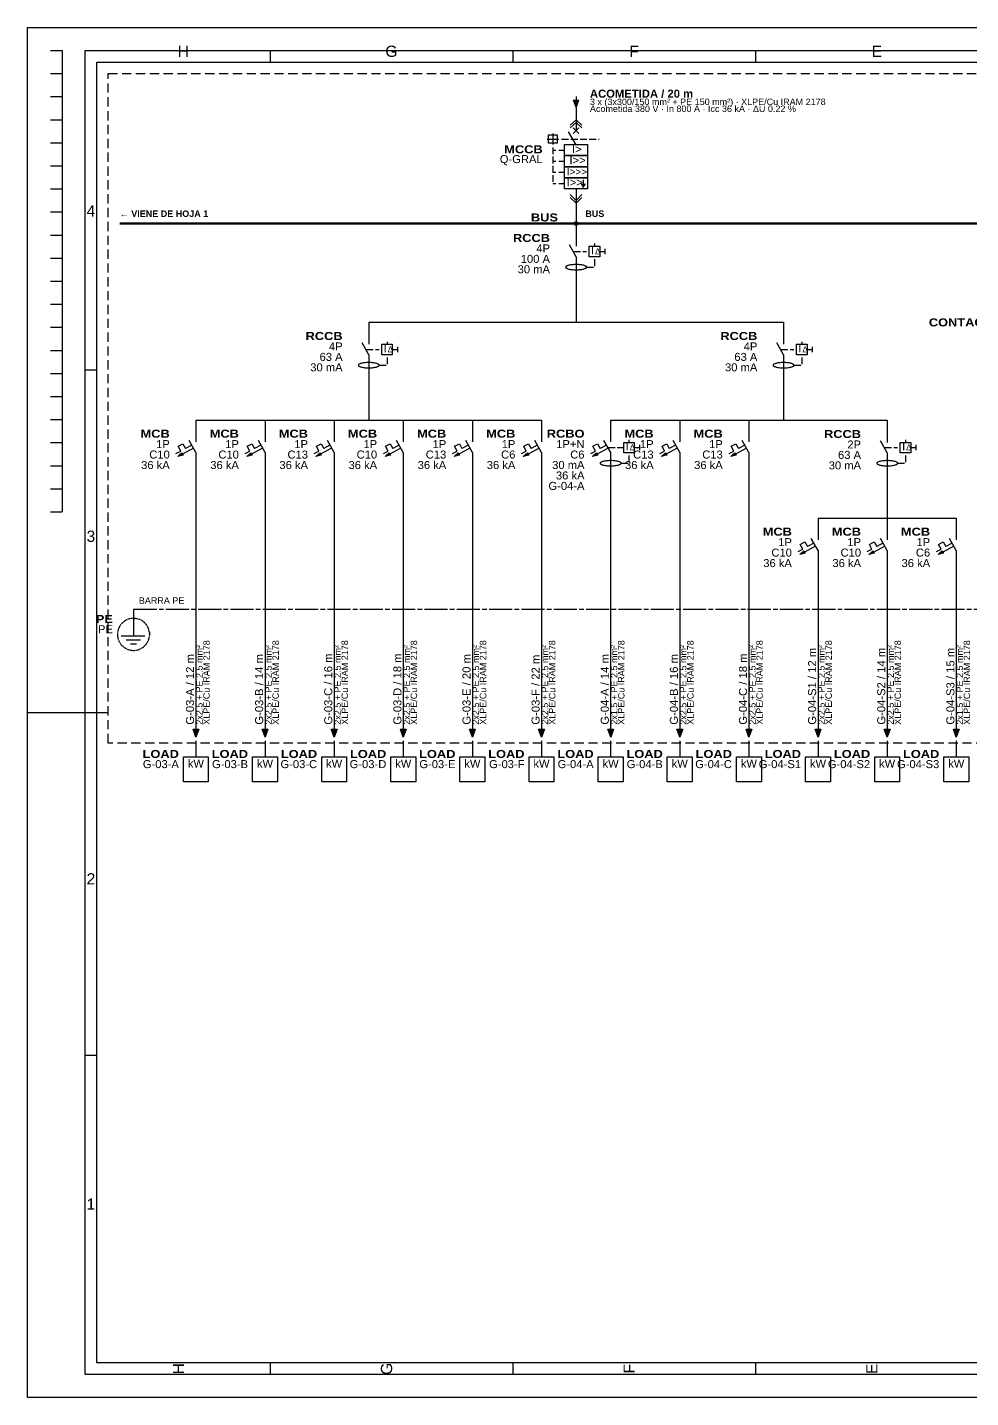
# Model space of a CAD drawing. Header units: millimetres. Extents: x 0 to 869, y 0 to 594.
# Drawn here: x 0 to 409, y 0 to 594 of the extents above; entities that cross this region are included whole.
import ezdxf
from ezdxf.enums import TextEntityAlignment as Align

# ---------------------------------------------------------------- set-up
doc = ezdxf.new("R2010")
doc.units = ezdxf.units.MM
for name, pattern in [('SVG_3_1', [4, 3, -1]), ('SVG_DASH_1', [13.999999, 9.999999, -1, 2, -1]), ('SVG_DASH_2', [5.999999, 4, -2])]:
    doc.linetypes.add(name, pattern=pattern)
for name, color, linetype in [('291-A-LAMINA', 8, 'Continuous'), ('291-E-DIAGRAMA', 5, 'Continuous'), ('291-E-TEXTOS', 7, 'Continuous')]:
    doc.layers.add(name, color=color, linetype=linetype)
doc.styles.add('ARIAL', font='arial.ttf')
doc.styles.add('ARIAL_BLACK', font='ariblk.ttf')
doc.styles.add('ARIAL_BOLD', font='arialbd.ttf')

# ---------------------------------------------------------------- blocks, each defined once
blk = doc.blocks.new('LV_CABLE_ARROW_IN')
at = {"layer": '291-E-DIAGRAMA', "lineweight": 25, "true_color": 0xff0000}
blk.add_line((0, 0), (0, -1.559), dxfattribs=at)
at = {"layer": '291-E-DIAGRAMA', "lineweight": 18, "true_color": 0xff0000}
blk.add_lwpolyline([(-1.25, -1.559), (1.25, -1.559), (0, -5)], close=True, dxfattribs=at)
at = {"layer": '291-E-DIAGRAMA', "true_color": 0xff0000}
blk.add_solid([(-1.25, -1.559), (1.25, -1.559), (0, -5)], dxfattribs=at)
at = {"layer": '291-E-TEXTOS', "true_color": 0x008800, "style": 'ARIAL'}
blk.add_attdef('TAG', text='', height=3.47, dxfattribs=at).set_placement((-3.235, -3.971), align=Align.RIGHT)
blk = doc.blocks.new('LV_MCCB_BASIC')
at = {"layer": '291-E-DIAGRAMA', "lineweight": 25, "true_color": 0x0000ff}
for p, q in [((0, 0), (0, -4.8)), ((-0.025, -10.871), (-3.23, -5.308)), ((1.225, -6), (-1.275, -3.6)), ((-1.275, -6), (1.225, -3.6)), ((-12.525, -8.419), (-7.525, -8.419)), ((-10.049, -6), (-10.049, -10.8)), ((-10.025, -13.219), (-8.775, -13.219)), ((-7.525, -13.219), (-5.025, -13.219)), ((-10.025, -18.019), (-8.775, -18.019)), ((-10.025, -22.819), (-8.775, -22.819)), ((-7.525, -18.019), (-5.025, -18.019)), ((-7.525, -22.819), (-5.025, -22.819)), ((-10.025, -27.619), (-8.775, -27.619)), ((-7.525, -27.619), (-5.025, -27.619)), ((2.167, -27.901), (4.034, -27.901)), ((2.475, -28.513), (3.725, -28.513)), ((2.784, -29.125), (3.417, -29.125)), ((3.088, -26.104), (3.088, -27.911)), ((0, -30), (0, -35))]:
    blk.add_line(p, q, dxfattribs=at)
at = {"layer": '291-E-DIAGRAMA', "linetype": 'SVG_3_1', "lineweight": 25, "true_color": 0x0000ff}
for p, q in [((-6.275, -8.419), (9.975, -8.419)), ((-10.025, -12), (-10.025, -27.6))]:
    blk.add_line(p, q, dxfattribs=at)
at = {"layer": '291-E-DIAGRAMA', "lineweight": 25, "true_color": 0x0000ff}
for points in [[(-2.525, -2.4), (0, 0), (2.475, -2.4)], [(-2.525, -3.6), (-0.025, -1.2), (2.475, -3.6)], [(-2.525, -32.5), (0, -35), (2.475, -32.5)], [(-2.525, -33.75), (-0.025, -36.25), (2.475, -33.75)]]:
    blk.add_lwpolyline(points, dxfattribs=at)
for points in [[(-11.907, -6.607), (-8.157, -6.607), (-8.157, -10.207), (-11.907, -10.207)], [(-5.025, -10.8), (4.975, -10.8), (4.975, -15.6), (-5.025, -15.6)], [(-5.025, -15.6), (4.975, -15.6), (4.975, -20.4), (-5.025, -20.4)], [(-5.025, -20.4), (4.975, -20.4), (4.975, -25.2), (-5.025, -25.2)], [(-5.025, -25.2), (4.975, -25.2), (4.975, -30), (-5.025, -30)]]:
    blk.add_lwpolyline(points, close=True, dxfattribs=at)
at = {"layer": '291-E-TEXTOS', "color": 7, "style": 'ARIAL_BLACK'}
blk.add_text('MCCB', height=3.47, dxfattribs=at).set_placement((-14.461, -14.588), align=Align.RIGHT)
at = {"layer": '291-E-TEXTOS', "true_color": 0x0000ff, "style": 'ARIAL'}
for s, height, p in [('I>', 3.47, (-1.73, -14.499)), ('I>>', 3.47, (-2.863, -19.299)), ('I>>>', 3.088, (-3.995, -24.099)), ('I>>', 3.47, (-4.113, -28.899))]:
    blk.add_text(s, height=height, dxfattribs=at).set_placement(p)
at = {"layer": '291-E-TEXTOS', "true_color": 0x008800, "style": 'ARIAL'}
blk.add_attdef('TAG', text='', height=3.47, dxfattribs=at).set_placement((-14.461, -18.824), align=Align.RIGHT)
blk = doc.blocks.new('LV_BUSBAR_NODE')
at = {"layer": '291-E-DIAGRAMA', "true_color": 0x0000ff}
blk.add_hatch(color=256, dxfattribs=at).paths.add_polyline_path([(0.78, -0.78), (0.78, -0.89), (0.76, -0.99), (0.72, -1.09), (0.68, -1.18), (0.62, -1.26), (0.55, -1.34), (0.48, -1.4), (0.39, -1.46), (0.3, -1.51), (0.21, -1.54), (0.11, -1.56), (0, -1.57), (-0.11, -1.56), (-0.21, -1.54), (-0.3, -1.51), (-0.39, -1.46), (-0.48, -1.4), (-0.55, -1.34), (-0.62, -1.26), (-0.68, -1.18), (-0.72, -1.09), (-0.76, -0.99), (-0.78, -0.89), (-0.78, -0.78), (-0.78, -0.68), (-0.76, -0.58), (-0.72, -0.48), (-0.68, -0.39), (-0.62, -0.31), (-0.55, -0.23), (-0.48, -0.16), (-0.39, -0.11), (-0.3, -0.06), (-0.21, -0.03), (-0.11, -0.01), (0, 0), (0.11, -0.01), (0.21, -0.03), (0.3, -0.06), (0.39, -0.11), (0.48, -0.16), (0.55, -0.23), (0.62, -0.31), (0.68, -0.39), (0.72, -0.48), (0.76, -0.58), (0.78, -0.68), (0.78, -0.78)])
at = {"layer": '291-E-DIAGRAMA', "lineweight": 50, "true_color": 0x0000ff}
blk.add_line((-5.88, -0.78), (5.88, -0.78), dxfattribs=at)
at = {"layer": '291-E-DIAGRAMA', "lineweight": 25, "true_color": 0x0000ff}
blk.add_line((0, -0.78), (0, -5), dxfattribs=at)
blk.add_lwpolyline([(0.78, -0.78), (0.78, -0.89), (0.76, -0.99), (0.72, -1.09), (0.68, -1.18), (0.62, -1.26), (0.55, -1.34), (0.48, -1.4), (0.39, -1.46), (0.3, -1.51), (0.21, -1.54), (0.11, -1.56), (0, -1.57), (-0.11, -1.56), (-0.21, -1.54), (-0.3, -1.51), (-0.39, -1.46), (-0.48, -1.4), (-0.55, -1.34), (-0.62, -1.26), (-0.68, -1.18), (-0.72, -1.09), (-0.76, -0.99), (-0.78, -0.89), (-0.78, -0.78), (-0.78, -0.68), (-0.76, -0.58), (-0.72, -0.48), (-0.68, -0.39), (-0.62, -0.31), (-0.55, -0.23), (-0.48, -0.16), (-0.39, -0.11), (-0.3, -0.06), (-0.21, -0.03), (-0.11, -0.01), (0, 0), (0.11, -0.01), (0.21, -0.03), (0.3, -0.06), (0.39, -0.11), (0.48, -0.16), (0.55, -0.23), (0.62, -0.31), (0.68, -0.39), (0.72, -0.48), (0.76, -0.58), (0.78, -0.68), (0.78, -0.78)], close=True, dxfattribs=at)
at = {"layer": '291-E-TEXTOS', "color": 7, "style": 'ARIAL_BLACK'}
blk.add_text('BUS', height=3.47, dxfattribs=at).set_placement((-7.84, 0.1), align=Align.RIGHT)
at = {"layer": '291-E-TEXTOS', "true_color": 0x008800, "style": 'ARIAL'}
blk.add_attdef('TAG', text='', height=3.47, dxfattribs=at).set_placement((-7.84, -4.31), align=Align.RIGHT)
blk = doc.blocks.new('LV_RCCB')
at = {"layer": '291-E-DIAGRAMA', "lineweight": 25, "true_color": 0x0000ff}
for p, q in [((0, 0), (0, -5.662)), ((0.039, -10.25), (-2.873, -5.015)), ((7.941, -4.529), (7.941, -5.662)), ((0, -10.191), (0, -32.5)), ((10.23, -7.936), (12.495, -7.936)), ((12.5, -6.794), (12.5, -9.059))]:
    blk.add_line(p, q, dxfattribs=at)
at = {"layer": '291-E-DIAGRAMA', "linetype": 'SVG_3_1', "lineweight": 25, "true_color": 0x0000ff}
for p, q in [((-1.108, -7.936), (4.554, -7.936)), ((7.941, -11.324), (7.941, -14.721)), ((4.554, -14.701), (7.966, -14.701))]:
    blk.add_line(p, q, dxfattribs=at)
at = {"layer": '291-E-DIAGRAMA', "lineweight": 25, "true_color": 0x0000ff}
for points in [[(5.701, -5.662), (10.23, -5.662), (10.23, -10.191), (5.701, -10.191)], [(4.554, -14.721), (4.539, -14.603), (4.451, -14.471), (4.304, -14.353), (4.113, -14.235), (3.863, -14.118), (3.569, -14.015), (3.23, -13.926), (2.863, -13.838), (2.436, -13.765), (1.995, -13.706), (1.525, -13.662), (1.039, -13.618), (0.539, -13.603), (0.025, -13.588), (-0.475, -13.603), (-0.975, -13.618), (-1.461, -13.662), (-1.931, -13.706), (-2.373, -13.765), (-2.799, -13.838), (-3.167, -13.926), (-3.505, -14.015), (-3.799, -14.118), (-4.049, -14.235), (-4.24, -14.353), (-4.387, -14.471), (-4.475, -14.603), (-4.505, -14.721), (-4.475, -14.853), (-4.387, -14.985), (-4.24, -15.103), (-4.049, -15.221), (-3.799, -15.324), (-3.505, -15.426), (-3.167, -15.529), (-2.799, -15.618), (-2.373, -15.691), (-1.931, -15.75), (-1.461, -15.794), (-0.975, -15.824), (-0.475, -15.853), (0.025, -15.853), (0.539, -15.853), (1.039, -15.824), (1.525, -15.794), (1.995, -15.75), (2.436, -15.691), (2.863, -15.618), (3.23, -15.529), (3.569, -15.426), (3.863, -15.324), (4.113, -15.221), (4.304, -15.103), (4.451, -14.985), (4.539, -14.853), (4.554, -14.721)]]:
    blk.add_lwpolyline(points, close=True, dxfattribs=at)
at = {"layer": '291-E-TEXTOS', "color": 7, "style": 'ARIAL_BLACK'}
blk.add_text('RCCB', height=3.47, dxfattribs=at).set_placement((-11.304, -3.794), align=Align.RIGHT)
at = {"layer": '291-E-TEXTOS', "true_color": 0x0000ff, "style": 'ARIAL'}
for s, height, p in [('I', 3.529, (6.466, -9.088)), ('Δ', 2.5, (8.23, -9.088))]:
    blk.add_text(s, height=height, dxfattribs=at).set_placement(p)
at = {"layer": '291-E-TEXTOS', "true_color": 0x008800, "style": 'ARIAL'}
for tag, p in [('POLES', (-11.294, -8.324)), ('RATED_CURRENT', (-11.309, -12.853)), ('SENSITIVITY', (-11.304, -17.382))]:
    blk.add_attdef(tag, text='', height=3.47, dxfattribs=at).set_placement(p, align=Align.RIGHT)
blk = doc.blocks.new('LV_MCB')
at = {"layer": '291-E-DIAGRAMA', "lineweight": 25, "true_color": 0x0000ff}
for p, q in [((0, 0), (0, -5.441)), ((0.02, -10.103), (-2.892, -4.853)), ((-1.069, -8.132), (-5.833, -10.735)), ((-5.642, -6.265), (-4.525, -8.309)), ((-1.804, -6.824), (-4.525, -8.309)), ((0, -10.029), (0, -32.5))]:
    blk.add_line(p, q, dxfattribs=at)
blk.add_lwpolyline([(-8.613, -10.544), (-6.569, -9.426), (-7.686, -7.382), (-5.642, -6.265)], dxfattribs=at)
blk.add_lwpolyline([(-7.877, -11.853), (-6.113, -10.221), (-5.554, -11.25), (-7.877, -11.853)], close=True, dxfattribs=at)
at = {"layer": '291-E-DIAGRAMA', "lineweight": 18, "true_color": 0x0000ff}
for points in [[(-5.554, -11.25), (-7.216, -11.25), (-7.877, -11.853)], [(-6.113, -10.221), (-5.554, -11.25), (-7.216, -11.25)]]:
    blk.add_lwpolyline(points, close=True, dxfattribs=at)
at = {"layer": '291-E-DIAGRAMA', "true_color": 0x0000ff}
for points in [[(-5.554, -11.25), (-7.216, -11.25), (-7.877, -11.853)], [(-6.113, -10.221), (-5.554, -11.25), (-7.216, -11.25)]]:
    blk.add_solid(points, dxfattribs=at)
at = {"layer": '291-E-TEXTOS', "color": 7, "style": 'ARIAL_BLACK'}
blk.add_text('MCB', height=3.47, dxfattribs=at).set_placement((-11.319, -3.632), align=Align.RIGHT)
at = {"layer": '291-E-TEXTOS', "true_color": 0x008800, "style": 'ARIAL'}
for tag, p in [('POLES', (-11.314, -8.162)), ('CURVE_RATING', (-11.304, -12.691)), ('BREAKING_CAPACITY', (-11.314, -17.235))]:
    blk.add_attdef(tag, text='', height=3.47, dxfattribs=at).set_placement(p, align=Align.RIGHT)
blk = doc.blocks.new('LV_RCBO')
at = {"layer": '291-E-DIAGRAMA', "lineweight": 25, "true_color": 0x0000ff}
for p, q in [((0, 0), (0, -5.441)), ((0.02, -10.103), (-2.892, -4.853)), ((7.941, -4.529), (7.941, -5.662)), ((-1.069, -8.132), (-5.833, -10.735)), ((-5.642, -6.265), (-4.525, -8.309)), ((-1.804, -6.824), (-4.525, -8.309)), ((0, -10.029), (0, -32.5)), ((10.23, -7.936), (12.495, -7.936)), ((12.5, -6.794), (12.5, -9.059))]:
    blk.add_line(p, q, dxfattribs=at)
at = {"layer": '291-E-DIAGRAMA', "linetype": 'SVG_3_1', "lineweight": 25, "true_color": 0x0000ff}
for p, q in [((-1.108, -7.936), (5.701, -7.936)), ((7.941, -11.324), (7.941, -14.721)), ((4.554, -14.701), (7.966, -14.701))]:
    blk.add_line(p, q, dxfattribs=at)
at = {"layer": '291-E-DIAGRAMA', "lineweight": 25, "true_color": 0x0000ff}
for points in [[(5.701, -5.662), (10.23, -5.662), (10.23, -10.191), (5.701, -10.191)], [(-7.877, -11.853), (-6.113, -10.221), (-5.554, -11.25), (-7.877, -11.853)], [(4.554, -14.721), (4.539, -14.603), (4.451, -14.471), (4.304, -14.353), (4.113, -14.235), (3.863, -14.118), (3.569, -14.015), (3.23, -13.926), (2.863, -13.838), (2.436, -13.765), (1.995, -13.706), (1.525, -13.662), (1.039, -13.618), (0.539, -13.603), (0.025, -13.588), (-0.475, -13.603), (-0.975, -13.618), (-1.461, -13.662), (-1.931, -13.706), (-2.373, -13.765), (-2.799, -13.838), (-3.167, -13.926), (-3.505, -14.015), (-3.799, -14.118), (-4.049, -14.235), (-4.24, -14.353), (-4.387, -14.471), (-4.475, -14.603), (-4.505, -14.721), (-4.475, -14.853), (-4.387, -14.985), (-4.24, -15.103), (-4.049, -15.221), (-3.799, -15.324), (-3.505, -15.426), (-3.167, -15.529), (-2.799, -15.618), (-2.373, -15.691), (-1.931, -15.75), (-1.461, -15.794), (-0.975, -15.824), (-0.475, -15.853), (0.025, -15.853), (0.539, -15.853), (1.039, -15.824), (1.525, -15.794), (1.995, -15.75), (2.436, -15.691), (2.863, -15.618), (3.23, -15.529), (3.569, -15.426), (3.863, -15.324), (4.113, -15.221), (4.304, -15.103), (4.451, -14.985), (4.539, -14.853), (4.554, -14.721)]]:
    blk.add_lwpolyline(points, close=True, dxfattribs=at)
blk.add_lwpolyline([(-8.613, -10.544), (-6.569, -9.426), (-7.686, -7.382), (-5.642, -6.265)], dxfattribs=at)
at = {"layer": '291-E-DIAGRAMA', "lineweight": 18, "true_color": 0x0000ff}
for points in [[(-5.554, -11.25), (-7.216, -11.25), (-7.877, -11.853)], [(-6.113, -10.221), (-5.554, -11.25), (-7.216, -11.25)]]:
    blk.add_lwpolyline(points, close=True, dxfattribs=at)
at = {"layer": '291-E-DIAGRAMA', "true_color": 0x0000ff}
for points in [[(-5.554, -11.25), (-7.216, -11.25), (-7.877, -11.853)], [(-6.113, -10.221), (-5.554, -11.25), (-7.216, -11.25)]]:
    blk.add_solid(points, dxfattribs=at)
at = {"layer": '291-E-TEXTOS', "color": 7, "style": 'ARIAL_BLACK'}
blk.add_text('RCBO', height=3.47, dxfattribs=at).set_placement((-11.319, -3.632), align=Align.RIGHT)
at = {"layer": '291-E-TEXTOS', "true_color": 0x0000ff, "style": 'ARIAL'}
for s, height, p in [('I', 3.529, (6.466, -9.088)), ('Δ', 2.5, (8.23, -9.088))]:
    blk.add_text(s, height=height, dxfattribs=at).set_placement(p)
at = {"layer": '291-E-TEXTOS', "true_color": 0x008800, "style": 'ARIAL'}
for tag, p in [('POLES', (-11.314, -8.162)), ('CURVE_RATING', (-11.314, -12.691)), ('SENSITIVITY', (-11.314, -17.221)), ('BREAKING_CAPACITY', (-11.314, -21.75)), ('TAG', (-11.314, -26.279))]:
    blk.add_attdef(tag, text='', height=3.47, dxfattribs=at).set_placement(p, align=Align.RIGHT)
blk = doc.blocks.new('LV_CONTACTOR')
at = {"layer": '291-E-DIAGRAMA', "lineweight": 25, "true_color": 0x0000ff}
for p, q in [((0, 0), (0, -3.92)), ((0, -11.77), (-4.41, -4.9)), ((0, -11.77), (0, -15))]:
    blk.add_line(p, q, dxfattribs=at)
blk.add_lwpolyline([(-1.67, -8.28), (-1.51, -8.03), (-1.35, -7.82), (-1.18, -7.67), (-1.01, -7.56), (-0.84, -7.5), (-0.67, -7.48), (-0.51, -7.5), (-0.36, -7.55), (-0.22, -7.65), (-0.09, -7.78), (0.01, -7.94), (0.1, -8.14)], dxfattribs=at)
at = {"layer": '291-E-TEXTOS', "color": 7, "style": 'ARIAL_BLACK'}
blk.add_text('CONTACTOR', height=3.47, dxfattribs=at).set_placement((-6.37, -4.9), align=Align.RIGHT)
at = {"layer": '291-E-TEXTOS', "true_color": 0x008800, "style": 'ARIAL'}
blk.add_attdef('TAG', text='', height=3.47, dxfattribs=at).set_placement((-6.37, -9.31), align=Align.RIGHT)
blk = doc.blocks.new('LV_CABLE_RUN')
at = {"layer": '291-E-DIAGRAMA', "lineweight": 25, "true_color": 0xff0000}
for p, q in [((0, 0), (0, -52.07)), ((0, -57.07), (0, -60.07))]:
    blk.add_line(p, q, dxfattribs=at)
blk.add_lwpolyline([(1.265, -52.07), (0.015, -55.511), (-1.235, -52.07), (1.265, -52.07)], close=True, dxfattribs=at)
at = {"layer": '291-E-DIAGRAMA', "lineweight": 18, "true_color": 0xff0000}
blk.add_lwpolyline([(-1.235, -52.07), (1.265, -52.07), (0.015, -55.511)], close=True, dxfattribs=at)
at = {"layer": '291-E-DIAGRAMA', "true_color": 0xff0000}
blk.add_solid([(-1.235, -52.07), (1.265, -52.07), (0.015, -55.511)], dxfattribs=at)
at = {"layer": '291-E-TEXTOS', "true_color": 0x008800, "style": 'ARIAL'}
for tag, p, height in [('CABLE_INSULATION', (6, -50.07), 2.79), ('CABLE_TAG', (-0.8, -50.07), 3.49), ('CABLE_SPEC', (2.9, -50.07), 2.79)]:
    blk.add_attdef(tag, p, '', height=height, rotation=90, dxfattribs=at)
blk = doc.blocks.new('LV_LOAD_BOX_KW')
at = {"layer": '291-E-DIAGRAMA', "lineweight": 25, "true_color": 0x0000ff}
blk.add_line((0, 0), (0, -3.922), dxfattribs=at)
blk.add_lwpolyline([(-5.392, -3.922), (5.392, -3.922), (5.392, -14.706), (-5.392, -14.706)], close=True, dxfattribs=at)
at = {"layer": '291-E-TEXTOS', "color": 7, "style": 'ARIAL_BLACK'}
blk.add_text('LOAD', height=3.47, dxfattribs=at).set_placement((-7.353, -4.412), align=Align.RIGHT)
at = {"layer": '291-E-TEXTOS', "true_color": 0x0000ff, "style": 'ARIAL'}
blk.add_text('kW', height=3.47, dxfattribs=at).set_placement((0, -8.578), align=Align.CENTER)
at = {"layer": '291-E-TEXTOS', "true_color": 0x008800, "style": 'ARIAL'}
blk.add_attdef('TAG', text='', height=3.47, dxfattribs=at).set_placement((-7.353, -8.824), align=Align.RIGHT)
blk = doc.blocks.new('LV_EARTH_PE')
at = {"layer": '291-E-DIAGRAMA', "lineweight": 25, "true_color": 0x00b82e}
for p, q in [((0, 0), (0, -3.794)), ((-4.721, -5.765), (-4.971, -6)), ((-4.618, -5.662), (-4.662, -5.721)), ((-4.294, -5.412), (-4.559, -5.618)), ((-4.176, -5.324), (-4.235, -5.368)), ((-3.721, -5.015), (-3.779, -5.044)), ((-3.25, -4.735), (-3.309, -4.779)), ((-2.75, -4.5), (-2.809, -4.529)), ((-2.221, -4.309), (-2.294, -4.324)), ((-1.824, -4.191), (-2.162, -4.294)), ((-1.691, -4.162), (-1.765, -4.176)), ((-1.294, -4.074), (-1.632, -4.147)), ((-1.162, -4.044), (-1.221, -4.059)), ((-0.735, -4), (-1.088, -4.029)), ((-0.676, -4.005), (-0.603, -4.005)), ((-0.529, -3.956), (-0.059, -3.956)), ((-0.049, -4.279), (-0.049, -6.574)), ((-0.015, -3.868), (-0.029, -4.206)), ((0.426, -4.005), (0.5, -4.005)), ((0.985, -4.054), (1.044, -4.054)), ((1.588, -4.162), (1.529, -4.147)), ((1.985, -4.265), (1.662, -4.176)), ((2.118, -4.309), (2.059, -4.279)), ((2.515, -4.441), (2.191, -4.338)), ((2.647, -4.5), (2.574, -4.471)), ((3.015, -4.676), (2.706, -4.529)), ((3.147, -4.735), (3.074, -4.706)), ((3.5, -4.941), (3.206, -4.765)), ((3.618, -5), (3.559, -4.971)), ((4.074, -5.324), (4.029, -5.279)), ((4.515, -5.662), (4.456, -5.618)), ((-7.01, -10.647), (-7.01, -11.132)), ((-6.985, -10.5), (-7, -10.574)), ((-6.956, -10.088), (-6.985, -10.441)), ((-6.961, -11.603), (-6.961, -11.676)), ((-6.868, -9.544), (-6.926, -9.882)), ((-6.838, -9.412), (-6.853, -9.471)), ((-6.735, -9.015), (-6.824, -9.338)), ((-6.691, -8.868), (-6.706, -8.941)), ((-6.515, -8.353), (-6.529, -8.412)), ((-6.279, -7.853), (-6.309, -7.912)), ((-6.029, -7.368), (-6.059, -7.426)), ((-5.721, -6.897), (-5.765, -6.956)), ((-5.471, -6.559), (-5.676, -6.838)), ((-5.382, -6.456), (-5.441, -6.515)), ((-5.426, -11.505), (4.882, -11.505)), ((-5.118, -6.147), (-5.338, -6.412)), ((-0.044, -9.426), (-0.059, -9.765)), ((-0.049, -7.059), (-0.049, -9.353)), ((-0.049, -9.838), (-0.049, -11.397)), ((-0.029, -6.647), (-0.044, -6.985)), ((4.912, -6.044), (4.868, -6)), ((5.279, -6.456), (5.235, -6.397)), ((5.618, -6.897), (5.588, -6.838)), ((5.853, -7.235), (5.662, -6.956)), ((5.926, -7.353), (5.897, -7.294)), ((6.118, -7.721), (5.956, -7.412)), ((6.191, -7.838), (6.162, -7.779)), ((6.353, -8.221), (6.221, -7.897)), ((6.412, -8.338), (6.382, -8.279)), ((6.588, -8.868), (6.574, -8.809)), ((6.735, -9.397), (6.721, -9.338)), ((6.809, -12), (6.868, -11.647)), ((6.838, -9.941), (6.824, -9.882)), ((6.863, -10.426), (6.863, -10.5)), ((6.912, -10.912), (6.897, -10.559)), ((6.912, -10.971), (6.912, -11.029)), ((-6.882, -12.162), (-6.868, -12.221)), ((-6.765, -12.691), (-6.75, -12.765)), ((-6.603, -13.221), (-6.574, -13.294)), ((-6.559, -13.353), (-6.426, -13.676)), ((-6.397, -13.735), (-6.368, -13.794)), ((-6.338, -13.868), (-6.191, -14.176)), ((-6.088, -14.353), (-5.912, -14.647)), ((-5.868, -14.706), (-5.838, -14.765)), ((-5.794, -14.824), (-5.588, -15.103)), ((-5.544, -15.162), (-5.515, -15.206)), ((-5.191, -15.574), (-5.147, -15.632)), ((-4.809, -15.971), (-4.75, -16.015)), ((-4.382, -16.338), (-4.338, -16.382)), ((-3.941, -16.662), (-3.882, -16.706)), ((-3.824, -16.735), (-3.544, -16.926)), ((-3.471, -16.956), (-3.412, -16.985)), ((-3.353, -17.029), (-3.044, -17.176)), ((-3.265, -13.319), (2.971, -13.319)), ((-2.853, -17.265), (-2.544, -17.397)), ((-2.471, -17.426), (-2.412, -17.456)), ((-2.338, -17.471), (-2.015, -17.574)), ((-1.941, -17.588), (-1.882, -17.618)), ((-1.412, -17.721), (-1.338, -17.735)), ((-1.353, -15.083), (1.25, -15.083)), ((-0.868, -17.809), (-0.794, -17.824)), ((0.926, -17.794), (1.265, -17.735)), ((1.471, -17.691), (1.809, -17.603)), ((1.868, -17.588), (1.941, -17.574)), ((2, -17.559), (2.338, -17.441)), ((2.397, -17.412), (2.456, -17.397)), ((2.912, -17.206), (2.971, -17.176)), ((3.397, -16.941), (3.456, -16.912)), ((3.868, -16.647), (3.926, -16.618)), ((4.309, -16.324), (4.368, -16.279)), ((4.412, -16.235), (4.676, -16.015)), ((4.735, -15.956), (4.779, -15.912)), ((4.824, -15.868), (5.074, -15.618)), ((5.206, -15.456), (5.426, -15.191)), ((5.471, -15.147), (5.515, -15.088)), ((5.559, -15.029), (5.75, -14.75)), ((5.779, -14.691), (5.824, -14.632)), ((6.059, -14.206), (6.103, -14.147)), ((6.309, -13.721), (6.338, -13.647)), ((6.515, -13.206), (6.529, -13.132)), ((6.676, -12.676), (6.691, -12.603)), ((6.706, -12.544), (6.779, -12.206)), ((6.794, -12.132), (6.809, -12.059)), ((-0.309, -17.877), (-0.25, -17.877)), ((0.235, -17.877), (0.309, -17.877)), ((0.382, -17.838), (0.721, -17.824)), ((0.794, -17.828), (0.853, -17.828))]:
    blk.add_line(p, q, dxfattribs=at)
at = {"layer": '291-E-DIAGRAMA', "linetype": 'SVG_3_1', "lineweight": 25, "true_color": 0x00b82e}
blk.add_line((6.889, -10.015), (6.889, -11.441), dxfattribs=at)
at = {"layer": '291-E-DIAGRAMA', "lineweight": 25, "true_color": 0x00b82e}
for points in [[(-3.838, -5.088), (-4.059, -5.235), (-4.132, -5.279)], [(-3.368, -4.809), (-3.529, -4.882), (-3.662, -4.971)], [(-2.868, -4.559), (-2.971, -4.603), (-3.176, -4.706)], [(-2.353, -4.353), (-2.382, -4.353), (-2.676, -4.485)], [(0.368, -3.971), (0.103, -3.956), (0.015, -3.956)], [(0.912, -4.029), (0.735, -4), (0.574, -3.985)], [(1.456, -4.118), (1.368, -4.103), (1.118, -4.059)], [(3.971, -5.235), (3.706, -5.044), (3.676, -5.044)], [(4.397, -5.574), (4.221, -5.412), (4.132, -5.353)], [(4.809, -5.941), (4.706, -5.824), (4.559, -5.706)], [(-7, -11.191), (-7, -11.221), (-6.971, -11.544)], [(-6.956, -11.75), (-6.941, -11.853), (-6.897, -12.088)], [(-6.941, -9.956), (-6.941, -9.971), (-6.941, -10.015)], [(-6.559, -8.485), (-6.647, -8.735), (-6.676, -8.809)], [(-6.353, -7.971), (-6.426, -8.132), (-6.485, -8.294)], [(-6.088, -7.485), (-6.147, -7.574), (-6.25, -7.779)], [(-5.809, -7.015), (-5.824, -7.029), (-5.985, -7.309)], [(-5.015, -6.044), (-5.029, -6.044), (-5.059, -6.103)], [(5.191, -6.353), (5.147, -6.279), (4.956, -6.088)], [(5.544, -6.779), (5.544, -6.765), (5.324, -6.515)], [(6.544, -8.735), (6.456, -8.426), (6.441, -8.412)], [(6.706, -9.265), (6.647, -9.029), (6.618, -8.926)], [(6.809, -9.809), (6.794, -9.647), (6.75, -9.471)], [(6.868, -11.588), (6.882, -11.544), (6.882, -11.515)], [(-6.853, -12.294), (-6.824, -12.485), (-6.779, -12.632)], [(-6.721, -12.824), (-6.647, -13.088), (-6.632, -13.162)], [(-6.162, -14.235), (-6.147, -14.25), (-6.118, -14.294)], [(-5.471, -15.265), (-5.441, -15.294), (-5.235, -15.529)], [(-5.103, -15.676), (-5.029, -15.779), (-4.853, -15.926)], [(-4.706, -16.074), (-4.559, -16.206), (-4.441, -16.294)], [(-4.279, -16.426), (-4.059, -16.588), (-4, -16.632)], [(-2.985, -17.221), (-2.971, -17.221), (-2.926, -17.235)], [(-1.809, -17.632), (-1.779, -17.647), (-1.485, -17.706)], [(-1.279, -17.75), (-1.147, -17.779), (-0.926, -17.809)], [(1.338, -17.721), (1.368, -17.721), (1.397, -17.706)], [(2.529, -17.368), (2.574, -17.353), (2.838, -17.235)], [(3.029, -17.147), (3.147, -17.088), (3.338, -16.985)], [(3.515, -16.882), (3.706, -16.765), (3.809, -16.691)], [(3.985, -16.574), (4.221, -16.397), (4.265, -16.368)], [(5.118, -15.574), (5.147, -15.544), (5.162, -15.515)], [(5.868, -14.574), (5.897, -14.529), (6.029, -14.279)], [(6.132, -14.088), (6.191, -13.971), (6.279, -13.779)], [(6.368, -13.588), (6.456, -13.382), (6.485, -13.265)], [(6.559, -13.074), (6.647, -12.794), (6.662, -12.735)], [(-0.721, -17.824), (-0.529, -17.853), (-0.382, -17.853)], [(-0.176, -17.853), (0.103, -17.868), (0.176, -17.853)]]:
    blk.add_lwpolyline(points, dxfattribs=at)
at = {"layer": '291-E-TEXTOS', "color": 7, "style": 'ARIAL_BLACK'}
blk.add_text('PE', height=3.47, dxfattribs=at).set_placement((-8.971, -5.98), align=Align.RIGHT)
at = {"layer": '291-E-TEXTOS', "true_color": 0x008800, "style": 'ARIAL'}
blk.add_attdef('TAG', text='', height=3.47, dxfattribs=at).set_placement((-8.971, -10.392), align=Align.RIGHT)

msp = doc.modelspace()

# ---------------------------------------------------------------- linework, layer by layer
at = {"layer": '291-A-LAMINA'}
for p, q in [((10, 584), (15, 584)), ((15, 584), (15, 384)), ((105.12, 584), (105.12, 579)), ((210.25, 584), (210.25, 579)), ((315.37, 584), (315.37, 579)), ((10, 574), (15, 574)), ((10, 564), (15, 564)), ((10, 554), (15, 554)), ((10, 544), (15, 544)), ((10, 534), (15, 534)), ((10, 524), (15, 524)), ((10, 514), (15, 514)), ((10, 504), (15, 504)), ((10, 494), (15, 494)), ((10, 484), (15, 484)), ((10, 474), (15, 474)), ((10, 464), (15, 464)), ((10, 454), (15, 454)), ((25, 445.5), (30, 445.5)), ((10, 444), (15, 444)), ((10, 434), (15, 434)), ((10, 424), (15, 424)), ((10, 414), (15, 414)), ((10, 404), (15, 404)), ((10, 394), (15, 394)), ((10, 384), (15, 384)), ((0, 297), (35, 297)), ((25, 297), (30, 297)), ((25, 148.5), (30, 148.5)), ((105.12, 15), (105.12, 10)), ((210.25, 15), (210.25, 10)), ((315.37, 15), (315.37, 10))]:
    msp.add_line(p, q, dxfattribs=at)
for points in [[(0, 594), (841, 594), (841, 0), (0, 0)], [(25, 584), (831, 584), (831, 10), (25, 10)], [(30, 579), (826, 579), (826, 15), (30, 15)]]:
    msp.add_lwpolyline(points, close=True, dxfattribs=at)
at = {"layer": '291-E-DIAGRAMA', "lineweight": 25, "true_color": 0xff0000}
for p, q in [((237.67, 559), (237.67, 554)), ((72.97, 387.28), (72.97, 341.78)), ((102.92, 387.28), (102.92, 341.78)), ((132.86, 387.28), (132.86, 341.78)), ((162.81, 387.28), (162.81, 341.78)), ((192.75, 387.28), (192.75, 341.78)), ((222.69, 387.28), (222.69, 341.78)), ((252.64, 387.28), (252.64, 341.78)), ((282.58, 387.28), (282.58, 341.78)), ((312.53, 387.28), (312.53, 341.78)), ((342.47, 344.78), (342.47, 341.78)), ((372.42, 344.78), (372.42, 341.78)), ((402.36, 344.78), (402.36, 341.78))]:
    msp.add_line(p, q, dxfattribs=at)
at = {"layer": '291-E-DIAGRAMA', "lineweight": 25, "true_color": 0x0000ff}
for p, q in [((237.67, 519), (237.67, 509)), ((237.67, 472.28), (237.67, 466.28)), ((147.83, 466.28), (147.83, 462.28)), ((147.83, 466.28), (327.5, 466.28)), ((327.5, 466.28), (327.5, 462.28)), ((147.83, 429.78), (147.83, 423.78)), ((327.5, 429.78), (327.5, 423.78)), ((72.97, 423.78), (72.97, 419.78)), ((72.97, 423.78), (222.69, 423.78)), ((102.92, 423.78), (102.92, 419.78)), ((132.86, 423.78), (132.86, 419.78)), ((162.81, 423.78), (162.81, 419.78)), ((192.75, 423.78), (192.75, 419.78)), ((222.69, 423.78), (222.69, 419.78)), ((252.64, 423.78), (252.64, 419.78)), ((252.64, 423.78), (372.42, 423.78)), ((282.58, 423.78), (282.58, 419.78)), ((312.53, 423.78), (312.53, 419.78)), ((372.42, 423.78), (372.42, 419.78)), ((372.42, 387.28), (372.42, 381.28)), ((342.47, 381.28), (342.47, 377.28)), ((342.47, 381.28), (402.36, 381.28)), ((372.42, 381.28), (372.42, 377.28)), ((402.36, 381.28), (402.36, 377.28))]:
    msp.add_line(p, q, dxfattribs=at)
at = {"layer": '291-E-DIAGRAMA', "lineweight": 70, "true_color": 0x0000ff}
msp.add_line((40, 509), (638, 509), dxfattribs=at)
at = {"layer": '291-E-DIAGRAMA', "linetype": 'SVG_DASH_1', "lineweight": 25, "true_color": 0x139b48}
msp.add_line((46, 341.78), (638, 341.78), dxfattribs=at)
at = {"layer": '291-E-DIAGRAMA', "linetype": 'SVG_DASH_2', "lineweight": 25, "true_color": 0x808080}
msp.add_lwpolyline([(35, 574), (643, 574), (643, 283.71), (35, 283.71)], close=True, dxfattribs=at)

# ---------------------------------------------------------------- block references
at = {"layer": '291-E-DIAGRAMA'}
for name, p in [('LV_CABLE_ARROW_IN', (237.67, 564)), ('LV_BUSBAR_NODE', (237.67, 509.78))]:
    msp.add_blockref(name, p, dxfattribs=at)
for name, p, values in [('LV_MCCB_BASIC', (237.67, 554), {'TAG': 'Q-GRAL'}), ('LV_RCCB', (237.67, 504.78), {'POLES': '4P', 'RATED_CURRENT': '100 A', 'SENSITIVITY': '30 mA'}), ('LV_CONTACTOR', (432.31, 469.28), {'TAG': 'KM1'}), ('LV_RCCB', (147.83, 462.28), {'POLES': '4P', 'RATED_CURRENT': '63 A', 'SENSITIVITY': '30 mA'}), ('LV_RCCB', (327.5, 462.28), {'POLES': '4P', 'RATED_CURRENT': '63 A', 'SENSITIVITY': '30 mA'}), ('LV_MCB', (72.97, 419.78), {'POLES': '1P', 'CURVE_RATING': 'C10', 'BREAKING_CAPACITY': '36 kA'}), ('LV_MCB', (102.92, 419.78), {'POLES': '1P', 'CURVE_RATING': 'C10', 'BREAKING_CAPACITY': '36 kA'}), ('LV_MCB', (132.86, 419.78), {'POLES': '1P', 'CURVE_RATING': 'C13', 'BREAKING_CAPACITY': '36 kA'}), ('LV_MCB', (162.81, 419.78), {'POLES': '1P', 'CURVE_RATING': 'C10', 'BREAKING_CAPACITY': '36 kA'}), ('LV_MCB', (192.75, 419.78), {'POLES': '1P', 'CURVE_RATING': 'C13', 'BREAKING_CAPACITY': '36 kA'}), ('LV_MCB', (222.69, 419.78), {'POLES': '1P', 'CURVE_RATING': 'C6', 'BREAKING_CAPACITY': '36 kA'}), ('LV_RCBO', (252.64, 419.78), {'POLES': '1P+N', 'CURVE_RATING': 'C6', 'SENSITIVITY': '30 mA', 'BREAKING_CAPACITY': '36 kA', 'TAG': 'G-04-A'}), ('LV_MCB', (282.58, 419.78), {'POLES': '1P', 'CURVE_RATING': 'C13', 'BREAKING_CAPACITY': '36 kA'}), ('LV_MCB', (312.53, 419.78), {'POLES': '1P', 'CURVE_RATING': 'C13', 'BREAKING_CAPACITY': '36 kA'}), ('LV_RCCB', (372.42, 419.78), {'POLES': '2P', 'RATED_CURRENT': '63 A', 'SENSITIVITY': '30 mA'}), ('LV_MCB', (342.47, 377.28), {'POLES': '1P', 'CURVE_RATING': 'C10', 'BREAKING_CAPACITY': '36 kA'}), ('LV_MCB', (372.42, 377.28), {'POLES': '1P', 'CURVE_RATING': 'C10', 'BREAKING_CAPACITY': '36 kA'}), ('LV_MCB', (402.36, 377.28), {'POLES': '1P', 'CURVE_RATING': 'C6', 'BREAKING_CAPACITY': '36 kA'}), ('LV_EARTH_PE', (46, 341.78), {'TAG': 'PE'}), ('LV_CABLE_RUN', (72.97, 341.78), {'CABLE_TAG': 'G-03-A / 12 m', 'CABLE_SPEC': '2x2.5 + PE 2.5 mm²', 'CABLE_INSULATION': 'XLPE/Cu IRAM 2178'}), ('LV_CABLE_RUN', (102.92, 341.78), {'CABLE_TAG': 'G-03-B / 14 m', 'CABLE_SPEC': '2x2.5 + PE 2.5 mm²', 'CABLE_INSULATION': 'XLPE/Cu IRAM 2178'}), ('LV_CABLE_RUN', (132.86, 341.78), {'CABLE_TAG': 'G-03-C / 16 m', 'CABLE_SPEC': '2x2.5 + PE 2.5 mm²', 'CABLE_INSULATION': 'XLPE/Cu IRAM 2178'}), ('LV_CABLE_RUN', (162.81, 341.78), {'CABLE_TAG': 'G-03-D / 18 m', 'CABLE_SPEC': '2x2.5 + PE 2.5 mm²', 'CABLE_INSULATION': 'XLPE/Cu IRAM 2178'}), ('LV_CABLE_RUN', (192.75, 341.78), {'CABLE_TAG': 'G-03-E / 20 m', 'CABLE_SPEC': '2x2.5 + PE 2.5 mm²', 'CABLE_INSULATION': 'XLPE/Cu IRAM 2178'}), ('LV_CABLE_RUN', (222.69, 341.78), {'CABLE_TAG': 'G-03-F / 22 m', 'CABLE_SPEC': '2x2.5 + PE 2.5 mm²', 'CABLE_INSULATION': 'XLPE/Cu IRAM 2178'}), ('LV_CABLE_RUN', (252.64, 341.78), {'CABLE_TAG': 'G-04-A / 14 m', 'CABLE_SPEC': '2x1.5 + PE 2.5 mm²', 'CABLE_INSULATION': 'XLPE/Cu IRAM 2178'}), ('LV_CABLE_RUN', (282.58, 341.78), {'CABLE_TAG': 'G-04-B / 16 m', 'CABLE_SPEC': '2x2.5 + PE 2.5 mm²', 'CABLE_INSULATION': 'XLPE/Cu IRAM 2178'}), ('LV_CABLE_RUN', (312.53, 341.78), {'CABLE_TAG': 'G-04-C / 18 m', 'CABLE_SPEC': '2x2.5 + PE 2.5 mm²', 'CABLE_INSULATION': 'XLPE/Cu IRAM 2178'}), ('LV_CABLE_RUN', (342.47, 341.78), {'CABLE_TAG': 'G-04-S1 / 12 m', 'CABLE_SPEC': '2x2.5 + PE 2.5 mm²', 'CABLE_INSULATION': 'XLPE/Cu IRAM 2178'}), ('LV_CABLE_RUN', (372.42, 341.78), {'CABLE_TAG': 'G-04-S2 / 14 m', 'CABLE_SPEC': '2x2.5 + PE 2.5 mm²', 'CABLE_INSULATION': 'XLPE/Cu IRAM 2178'}), ('LV_CABLE_RUN', (402.36, 341.78), {'CABLE_TAG': 'G-04-S3 / 15 m', 'CABLE_SPEC': '2x1.5 + PE 2.5 mm²', 'CABLE_INSULATION': 'XLPE/Cu IRAM 2178'}), ('LV_LOAD_BOX_KW', (72.97, 281.71), {'TAG': 'G-03-A'}), ('LV_LOAD_BOX_KW', (102.92, 281.71), {'TAG': 'G-03-B'}), ('LV_LOAD_BOX_KW', (132.86, 281.71), {'TAG': 'G-03-C'}), ('LV_LOAD_BOX_KW', (162.81, 281.71), {'TAG': 'G-03-D'}), ('LV_LOAD_BOX_KW', (192.75, 281.71), {'TAG': 'G-03-E'}), ('LV_LOAD_BOX_KW', (222.69, 281.71), {'TAG': 'G-03-F'}), ('LV_LOAD_BOX_KW', (252.64, 281.71), {'TAG': 'G-04-A'}), ('LV_LOAD_BOX_KW', (282.58, 281.71), {'TAG': 'G-04-B'}), ('LV_LOAD_BOX_KW', (312.53, 281.71), {'TAG': 'G-04-C'}), ('LV_LOAD_BOX_KW', (342.47, 281.71), {'TAG': 'G-04-S1'}), ('LV_LOAD_BOX_KW', (372.42, 281.71), {'TAG': 'G-04-S2'}), ('LV_LOAD_BOX_KW', (402.36, 281.71), {'TAG': 'G-04-S3'})]:
    msp.add_blockref(name, p, dxfattribs=at).add_auto_attribs(values)

# ---------------------------------------------------------------- texts
at = {"layer": '291-E-TEXTOS', "color": 7, "style": 'ARIAL'}
for s, p in [('H', (67.56, 579.75)), ('G', (157.69, 579.75)), ('F', (262.81, 579.75)), ('E', (367.94, 579.75)), ('4', (27.5, 510.5)), ('3', (27.5, 369.5)), ('2', (27.5, 221)), ('1', (27.5, 80))]:
    msp.add_text(s, height=4.86, dxfattribs=at).set_placement(p, align=Align.BOTTOM_CENTER)
at = {"layer": '291-E-TEXTOS', "color": 7}
for s, height, style, p in [('ACOMETIDA / 20 m', 3.49, 'ARIAL_BOLD', (243.67, 562.5)), ('Acometida 380 V · In 800 A · Icc 36 kA · ΔU 0.22 %', 2.79, 'ARIAL', (243.67, 556.5)), ('3 x (3x300/150 mm² + PE 150 mm²) · XLPE/Cu IRAM 2178', 2.79, 'ARIAL', (243.67, 559.5)), ('← VIENE DE HOJA 1', 2.79, 'ARIAL_BOLD', (40, 511)), ('BUS', 2.79, 'ARIAL_BOLD', (241.67, 511))]:
    msp.add_text(s, height=height, dxfattribs=dict(at, style=style)).set_placement(p, align=Align.BOTTOM_LEFT)
at = {"layer": '291-E-TEXTOS', "true_color": 0x139b48, "style": 'ARIAL'}
msp.add_text('BARRA PE', height=2.79, dxfattribs=at).set_placement((67.97, 343.28), align=Align.BOTTOM_RIGHT)
at = {"layer": '291-E-TEXTOS', "color": 7, "style": 'ARIAL'}
for s, p in [('H', (69.31, 12.5)), ('G', (159.44, 12.5)), ('F', (264.56, 12.5)), ('E', (369.69, 12.5))]:
    msp.add_text(s, height=4.86, rotation=90, dxfattribs=at).set_placement(p, align=Align.BOTTOM_CENTER)

doc.saveas('drawing.dxf')
